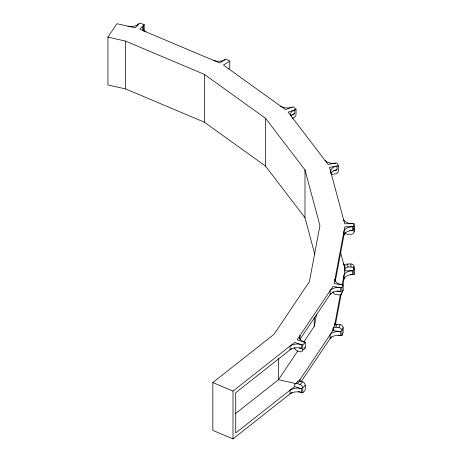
<?xml version="1.0" encoding="UTF-8"?>
<svg xmlns="http://www.w3.org/2000/svg" width="462" height="462" viewBox="0 0 462 462"><rect width="100%" height="100%" fill="white"/><g stroke="black" fill="none" stroke-linecap="round" stroke-linejoin="round"><path stroke-width="0.69" d="M303.788 341.967L314.235 326.386L316.476 314.466M335.256 281.497L344.225 233.755M334.511 325.722L340.413 294.306M342.134 285.152L344.825 270.836L344.704 266.562A3.084 2.518 -2.3 0 1 347.788 264.004L350.872 263.964A3.084 2.518 -2.3 0 1 353.95 266.435L354.071 274.492L350.479 274.538M335.389 324.838L341.21 293.861M342.798 285.412L344.225 277.801M332.917 291.562A3.084 2.443 22.9 0 0 335.909 294.496L338.906 294.918A3.084 2.443 22.9 0 0 341.897 292.821L341.897 287.791L343.139 284.858L334.153 283.593L344.825 226.796L354.071 226.675L354.071 231.705A3.084 2.518 -2.3 0 1 350.987 234.263L347.909 234.303A3.084 2.518 -2.3 0 1 344.975 232.605M341.897 292.821L343.139 289.888L343.139 284.858M299.151 380.913L332.917 330.567L332.917 329.308L334.153 326.374A3.084 2.443 22.9 0 1 337.15 324.284L340.142 324.699A3.084 2.443 22.9 0 1 343.139 327.639L343.139 332.675L341.897 335.608L338.409 335.117M333.414 329.394L332.917 330.567L340.465 331.629L340.465 335.406L336.913 335.36A9.355 5.4 0 0 0 332.074 336.815L330.105 338.525L330.105 334.759L332.074 333.044A9.355 5.405 0 0 1 336.913 331.583L340.465 331.629M332.917 329.308A3.084 2.443 22.9 0 1 335.909 327.217L337.15 324.284M341.897 335.608L341.897 330.573A3.084 2.443 22.9 0 0 338.906 327.633L340.142 324.699M341.897 330.573L343.139 327.639M299.503 380.7L299.954 379.718L299.954 381.572M314.888 254.626L304.984 217.712L265.558 166.129L204.354 122.193L125.543 88.9L107.929 84.962L107.929 37.145L116.955 23.706L135.17 27.784L139.611 23.1L144.202 24.55L144.202 29.585A3.084 1.207 -72.5 0 1 143.919 31.358M330.908 293.289L299.954 339.385L299.954 335.608L299.411 337.641A9.355 5.4 0 0 0 301.282 340.598L303.961 341.949M297.759 350.958L278.465 379.724L235.418 413.646M301.16 381.629L331.312 336.734M142.816 30.013L143.491 29.071L143.491 25.294L142.492 27.27A9.355 5.4 0 0 0 143.682 30.342L146.032 31.884M144.202 24.55L139.761 29.233L219.623 62.965L226.01 59.107L229.793 61.192L229.793 66.228A3.084 1.738 -61.1 0 1 228.915 68.792M294.635 347.476A3.084 2.206 43.5 0 0 297.337 350.849L300.04 351.703A3.084 2.206 43.5 0 0 302.749 350.04L302.749 345.004L305.255 342.359L297.147 339.795L332.917 286.527L341.897 287.791M302.749 350.04L305.255 347.389L305.255 342.359M295.149 383.98L297.661 381.329M291.574 348.631L235.724 392.706L235.724 432.969L294.635 386.555L294.635 385.296A3.084 2.206 43.5 0 1 297.337 383.633L299.85 380.983L302.552 381.837A3.084 2.206 43.5 0 1 305.255 385.21L305.255 390.176L302.749 392.821L298.723 391.551M297.337 383.633L300.04 384.488L302.552 381.837M302.749 392.821L302.749 387.855L305.255 385.21M138.9 23.845L136.567 25.393A9.355 5.4 0 0 1 131.439 26.473L127.928 26.161M292.082 392.273L232.992 438.9L212.843 430.388L212.843 382.571L274.105 334.234L309.401 281.664L319.935 225.612L304.984 169.895L265.558 118.312L204.354 74.382L125.543 41.089L107.929 37.145M232.992 438.9L232.992 391.083L294.635 342.446L302.749 345.004M229.793 61.192L223.4 65.055L285.418 109.575L293.318 106.797L296.038 109.379L296.038 114.414A3.084 2.148 -46.5 0 1 293.405 117.85L292.088 118.312M224.988 59.725L222.037 60.869A9.355 5.4 0 0 1 216.603 61.146L213.352 60.32M291.274 116.257L290.569 114.247A9.355 5.4 0 0 1 292.209 111.238L294.779 109.823L294.779 113.594L292.209 115.015A9.355 5.4 0 0 0 291.32 115.945M296.038 109.379L288.138 112.15L328.084 164.42L336.96 162.924L338.427 165.818L338.427 170.853A3.084 2.414 -26.9 0 1 335.47 173.868L332.513 174.37A3.084 2.414 -26.9 0 1 331.595 174.399M292.123 114.53L294.779 113.594M292.059 107.242L288.698 107.906A9.355 5.4 0 0 1 283.322 107.363L280.55 106.075M330.746 173.013L330.965 169.704A9.355 5.4 0 0 1 333.893 167.048L337.012 166.06L337.012 169.837L333.893 170.819A9.355 5.4 0 0 0 330.965 173.481M338.427 165.818L329.55 167.319L344.704 223.775L353.95 223.654L354.071 226.675M333.622 170.409L337.012 169.837M335.545 163.161L331.999 163.3A9.355 5.4 0 0 1 327.044 161.971L324.948 160.314M352.598 230.469L349.139 230.954A9.355 5.4 0 0 0 345.12 233.085L343.988 235.031L343.988 231.254L345.12 229.314A9.355 5.4 0 0 1 349.139 227.177L352.598 226.692L352.598 230.469L349.769 230.503M352.598 270.732L349.139 271.223A9.355 5.4 0 0 0 345.12 273.354L343.988 275.3L343.988 279.071L345.12 277.125A9.355 5.4 0 0 1 349.139 274.994L352.598 274.509L352.598 270.732L344.825 270.836L344.704 266.562M344.825 269.577A3.084 2.518 -2.3 0 1 347.909 267.019L350.987 266.978A3.084 2.518 -2.3 0 1 354.071 269.456M352.477 223.672L348.989 223.279A9.355 5.4 0 0 1 344.802 221.258L343.514 219.34L343.514 220.599M340.465 291.366L336.913 291.32A9.355 5.4 0 0 0 332.074 292.775L330.105 294.485L330.105 290.714L332.074 288.998A9.355 5.4 0 0 1 336.913 287.543L340.465 287.589L340.465 291.366L337.035 290.881M335.909 327.217L338.906 327.633M341.707 284.656L338.513 283.755A9.355 5.4 0 0 1 335.377 281.173L334.99 279.135L334.99 280.394M295.761 383.593L278.465 379.724L278.465 358.114M301.455 348.371L298.042 347.799A9.355 5.4 0 0 0 292.712 348.481L290.044 349.838L290.044 346.067L292.712 344.71A9.355 5.4 0 0 1 298.042 344.023L301.455 344.6L301.455 348.371L299.405 347.724M301.455 388.709L298.042 388.132A9.355 5.394 0 0 0 292.712 388.813L290.044 390.171L290.044 393.884L292.712 392.521A9.355 5.4 0 0 1 298.042 391.84L301.455 392.417L301.455 388.709L294.635 386.555M212.843 382.571L232.992 391.083M344.802 265.298L343.514 263.386L343.514 264.639M335.377 325.213L334.99 323.175L334.99 325.063M340.552 252.35L344.704 267.816M353.95 223.654L354.071 231.705M354.071 274.492L353.95 266.435M350.872 263.964L350.987 266.978M347.788 264.004L347.909 267.019M314.235 317.758L314.235 326.386M304.984 169.895L304.984 217.712M265.558 118.312L265.558 166.129M204.354 74.382L204.354 122.193M125.543 41.089L125.543 88.9M353.95 228.69A3.084 2.518 -2.3 0 1 353.8 229.47M343.139 289.888A3.084 2.443 22.9 0 1 342.567 291.291M300.04 384.488A3.084 2.206 43.5 0 1 302.749 387.855M305.255 347.389A3.084 2.206 43.5 0 1 304.14 349.076M297.28 381.912A3.084 2.206 43.5 0 1 299.85 380.983"/></g></svg>
